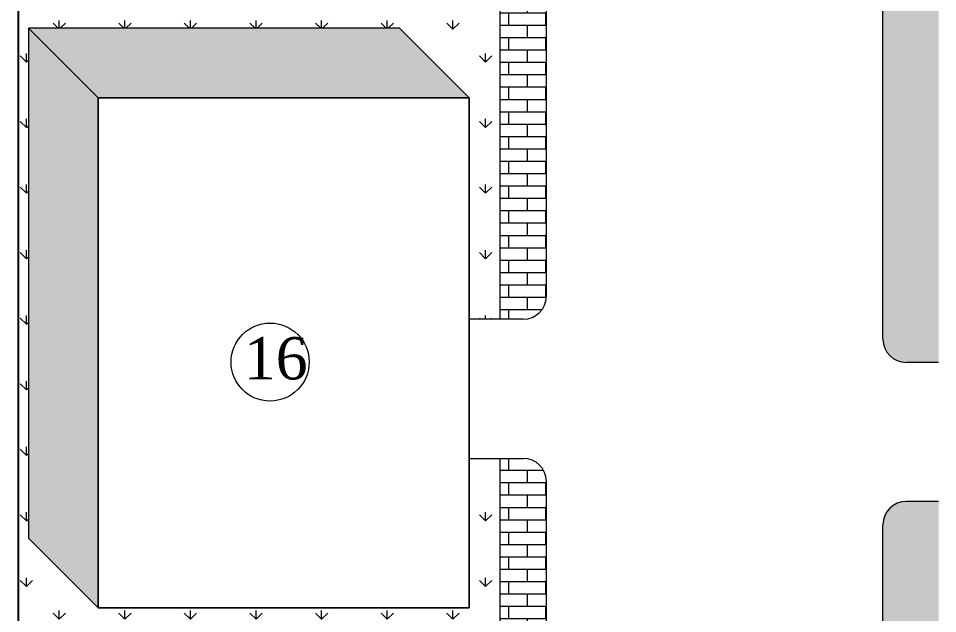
# Model space of a CAD drawing. Header units: inches. Extents: x -4475333 to 345677417, y -211198149 to 2125895.
# Drawn here: x -526232 to -506414, y 1225985 to 1238825 of the extents above; entities that cross this region are included whole.
import ezdxf

# ---------------------------------------------------------------- set-up
doc = ezdxf.new("R2010")
doc.units = ezdxf.units.IN
doc.header["$LTSCALE"] = 150
doc.header["$MEASUREMENT"] = 0
doc.layers.add('a', color=7, linetype='Continuous')
doc.layers.add('duongtamchamgach', color=50, linetype='Continuous')
doc.layers.add('KHUNG BVE', color=7, linetype='Continuous', lineweight=0)
doc.styles.add('NAM', font='arial.ttf', dxfattribs={"height": 200})
pattern_1 = [(0, (-3759657.03, -189766.94), (0, 266.7), []), (90, (-3759657.03, -189766.94), (-400, 266.7), [266.7, -266.7])]
pattern_2 = [(90, (-3759657, -189766.9), (-707.10678, 707.10678), [187.5, -1226.71356]), (45, (-3759657, -189766.9), (-707.10678, 707.10678), [187.5, -812.5]), (135, (-3759657, -189766.9), (-707.10678, -707.10678), [187.5, -812.5])]

msp = doc.modelspace()

# ---------------------------------------------------------------- hatches: boundary and pattern name
at = {"layer": 'a', "linetype": 'Continuous', "lineweight": 9, "ltscale": 10}
h = msp.add_hatch(dxfattribs=at)
h.set_pattern_fill('AR-BRSTD', color=8, scale=100)
h.set_pattern_definition(pattern_1)
h.paths.add_polyline_path([(-437092.5, 1252861.5, 0.4142136), (-438592.5, 1254361.5), (-506092.8, 1254361.5, 0.4142136), (-507592.8, 1252861.5), (-507592.8, 1231903.5, 0.4142136), (-507092.8, 1231403.5), (-506392.8, 1231403.5), (-506392.8, 1239103.5), (-505397, 1239103.5), (-505397, 1253103.5), (-441397, 1253103.5), (-441397, 1239103.5), (-440392.8, 1239103.5), (-438592.5, 1237303.2), (-438592.5, 1231303.2), (-438592.5, 1229603.2), (-437592.5, 1229603.2, 0.4142136), (-437092.5, 1230103.2)])
h.paths.add_polyline_path([(-506392.8, 1228403.5), (-507092.8, 1228403.5, 0.4142136), (-507592.8, 1227903.5), (-507592.8, 1219303.2, 0.4142136), (-506092.8, 1217803.2), (-479392.5, 1217803.2, 0.4142136), (-478892.5, 1218303.2), (-478892.5, 1219303.2), (-504592.5, 1219303.2), (-506392.8, 1221103.5)])
h = msp.add_hatch(dxfattribs=at)
h.set_pattern_fill('AR-BRSTD', color=8, scale=100)
h.set_pattern_definition(pattern_1)
h.paths.add_polyline_path([(-514848, 1243355), (-514848, 1246967.1, 0.4142136), (-515348, 1247467.1), (-515848, 1247467.1), (-515848, 1243855), (-515848, 1232334.5), (-515348, 1232334.5, 0.4142136), (-514848, 1232834.5)])
h = msp.add_hatch(dxfattribs=at)
h.set_pattern_fill('GRASS', color=8, scale=1000)
h.set_pattern_definition(pattern_2)
h.paths.add_polyline_path([(-515848, 1229334.5), (-516514, 1229334.5), (-516514, 1226110), (-515848, 1226110)], flags=17)
h.paths.add_polyline_path([(-526014.5, 1227610.5), (-526014.5, 1238610.5), (-518014.5, 1238610.5), (-516514, 1237110), (-516514, 1232334.5), (-515848, 1232334.5), (-515848, 1242680.6), (-526231.5, 1242680.6), (-526231.5, 1226110), (-524514, 1226110)])
h.paths.add_polyline_path([(-524508.2, 1240795.5), (-524507.6, 1240795.5), (-524517.8, 1240795.5), (-524518.4, 1240795.5)], flags=16)
h.paths.add_polyline_path([(-523412.7, 1240694.3), (-523402.5, 1240694.3), (-523399.9, 1240696.6), (-523410.1, 1240696.6)], flags=16)
h.paths.add_polyline_path([(-518831.2, 1240514.8), (-518821, 1240514.8), (-518818.4, 1240517.1), (-518828.6, 1240517.1)], flags=16)
h = msp.add_hatch(color=8, dxfattribs=at)
h.dxf.hatch_style = 1
h.paths.add_polyline_path([(-524514, 1237110), (-526014.5, 1238610.5), (-526014.5, 1227610.5), (-524514, 1226110)])
h.paths.add_polyline_path([(-518014.5, 1238610.5), (-526014.5, 1238610.5), (-524514, 1237110), (-516514, 1237110)])
h = msp.add_hatch(dxfattribs=at)
h.set_pattern_fill('AR-BRSTD', color=8, scale=100)
h.set_pattern_definition(pattern_1)
h.paths.add_polyline_path([(-514848, 1228834.5, 0.4142136), (-515348, 1229334.5), (-515848, 1229334.5), (-515848, 1217445.5), (-515348, 1217445.5, 0.4142136), (-514848, 1217945.5)])
h = msp.add_hatch(dxfattribs=at)
h.set_pattern_fill('GRASS', color=8, scale=1000)
h.set_pattern_definition(pattern_2)
h.paths.add_polyline_path([(-515848, 1226110), (-516514, 1226110), (-516514, 1226110), (-524514, 1226110), (-526231.5, 1226110), (-526231.5, 1222800.4), (-515848, 1222800.4)])

# ---------------------------------------------------------------- linework, layer by layer
at = {"layer": 'duongtamchamgach', "color": 22, "linetype": 'Continuous', "lineweight": -3, "ltscale": 10}
msp.add_line((-526231.5, 1203236.5), (-526231.5, 1268236.5), dxfattribs=at)
at = {"layer": 'duongtamchamgach', "color": 22, "linetype": 'Continuous', "lineweight": 0, "ltscale": 10}
for p, q in [((-518014.5, 1238610.5), (-526014.5, 1238610.5)), ((-526014.5, 1238610.5), (-524514, 1237110)), ((-524514, 1237110), (-526014.5, 1238610.5)), ((-526014.5, 1238610.5), (-526014.5, 1227610.5)), ((-516514, 1237110), (-518014.5, 1238610.5)), ((-524514, 1237110), (-516514, 1237110)), ((-524514, 1226110), (-524514, 1237110)), ((-516514, 1237110), (-524514, 1237110)), ((-524514, 1237110), (-524514, 1226110)), ((-516514, 1237110), (-516514, 1226110)), ((-516514, 1226110), (-516514, 1237110)), ((-516514, 1232334.5), (-516514, 1229334.5)), ((-526014.5, 1227610.5), (-524514, 1226110)), ((-516514, 1226110), (-524514, 1226110)), ((-524514, 1226110), (-516514, 1226110))]:
    msp.add_line(p, q, dxfattribs=at)
at = {"layer": 'KHUNG BVE', "color": 7, "linetype": 'Continuous', "ltscale": 10}
for p, q in [((-526231.5, 1201236.5), (-526231.5, 1268236.5)), ((-507592.8, 1231903.5), (-507592.8, 1252861.5)), ((-515848, 1232334.5), (-515848, 1243855)), ((-514848, 1232834.5), (-514848, 1243355)), ((-524514, 1237110), (-526014.5, 1238610.5)), ((-518014.5, 1238610.5), (-526014.5, 1238610.5)), ((-526014.5, 1238610.5), (-526014.5, 1227610.5)), ((-516514, 1237110), (-518014.5, 1238610.5)), ((-524514, 1226110), (-524514, 1237110)), ((-524514, 1237110), (-516514, 1237110)), ((-516514, 1237110), (-516514, 1226110)), ((-515348, 1232334.5), (-516514, 1232334.5)), ((-506392.8, 1231403.5), (-507092.8, 1231403.5)), ((-516514, 1229334.5), (-515348, 1229334.5)), ((-515848, 1217445.5), (-515848, 1229334.5)), ((-514848, 1217945.5), (-514848, 1228834.5)), ((-506392.8, 1228403.5), (-507092.8, 1228403.5)), ((-507592.8, 1219303.2), (-507592.8, 1227903.5)), ((-524514, 1226110), (-526014.5, 1227610.5)), ((-522514, 1226110), (-524514, 1226110)), ((-516514, 1226110), (-524514, 1226110))]:
    msp.add_line(p, q, dxfattribs=at)
at = {"layer": 'KHUNG BVE', "color": 7, "linetype": 'Continuous'}
msp.add_circle((-520804, 1231410.8), 841.2, dxfattribs=at)
at = {"layer": 'KHUNG BVE', "color": 7, "linetype": 'Continuous', "ltscale": 10}
for centre, start, end in [((-515348, 1232834.5), 270, 0), ((-507092.8, 1231903.5), 180, 270), ((-515348, 1228834.5), 0, 90), ((-507092.8, 1227903.5), 90, 180)]:
    msp.add_arc(centre, 500, start, end, dxfattribs=at)

# ---------------------------------------------------------------- texts
at = {"layer": 'KHUNG BVE', "color": 7, "linetype": 'Continuous', "insert": (-521371.6, 1231948.4), "char_height": 911.25, "width": 1306.675, "attachment_point": 1, "style": 'NAM'}
msp.add_mtext('{\\fTimes New Roman|b0|i0|c0|p18;16}', dxfattribs=at)

doc.saveas('drawing.dxf')
